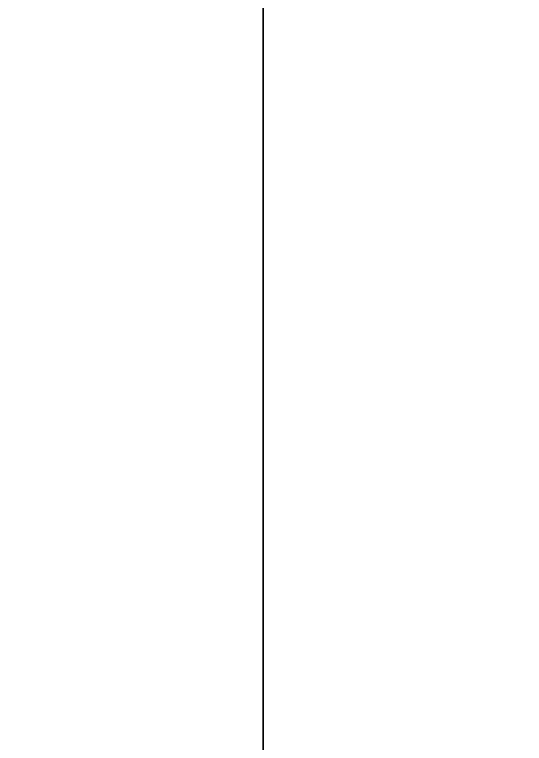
# Model space of a CAD drawing. Extents: x -100 to 2892, y -123 to 2616.
# Drawn here: x 460.59 to 494.24, y 2154.83 to 2202.92 of the extents above; entities that cross this region are included whole.
import ezdxf

# ---------------------------------------------------------------- set-up
doc = ezdxf.new("R2010")
doc.units = 0
for name, color, linetype in [('LAYER0', 7, 'CONTINUOUS'), ('LAYER103', 7, 'CONTINUOUS'), ('LAYER117', 7, 'CONTINUOUS'), ('LAYER90', 7, 'CONTINUOUS'), ('LAYER92', 7, 'CONTINUOUS'), ('LAYER97', 7, 'CONTINUOUS')]:
    doc.layers.add(name, color=color, linetype=linetype)

msp = doc.modelspace()

# ---------------------------------------------------------------- linework, layer by layer
at = {"layer": 'LAYER0', "invisible_edges": 1}
for points in [[(2892.49, 2616, -5), (-100, -100.32, -5), (-100, 2616, -5), (2892.49, 2616, -5)], [(-100, -100.32, -5), (2892.49, 2616, -5), (2892.49, -100.32, -5), (-100, -100.32, -5)], [(2892.49, -100.32), (-100, 2616), (-100, -100.32), (2892.49, -100.32)], [(-100, 2616), (2892.49, -100.32), (2892.49, 2616), (-100, 2616)]]:
    msp.add_3dface(points, dxfattribs=at)
at = {"layer": 'LAYER103', "invisible_edges": 1}
for points in [[(477, 2471.4, 866), (1264, 1996, 866), (1264, 2471.4, 866), (477, 2471.4, 866)], [(1264, 1996, 866), (477, 2471.4, 866), (477, 1996, 866), (1264, 1996, 866)], [(477, 2471.4, 866), (477, 1996, 848), (477, 1996, 866), (477, 2471.4, 866)], [(477, 1996, 848), (477, 2471.4, 866), (477, 2471.4, 848), (477, 1996, 848)], [(477, 1996, 848), (1264, 2471.4, 848), (1264, 1996, 848), (477, 1996, 848)], [(1264, 2471.4, 848), (477, 1996, 848), (477, 2471.4, 848), (1264, 2471.4, 848)]]:
    msp.add_3dface(points, dxfattribs=at)
at = {"layer": 'LAYER117', "invisible_edges": 1}
for points in [[(477, 2471.4, 1984), (1264, 1996, 1984), (1264, 2471.4, 1984), (477, 2471.4, 1984)], [(1264, 1996, 1984), (477, 2471.4, 1984), (477, 1996, 1984), (1264, 1996, 1984)], [(477, 2471.4, 1984), (477, 1996, 1966), (477, 1996, 1984), (477, 2471.4, 1984)], [(477, 1996, 1966), (477, 2471.4, 1984), (477, 2471.4, 1966), (477, 1996, 1966)], [(477, 1996, 1966), (1264, 2471.4, 1966), (1264, 1996, 1966), (477, 1996, 1966)], [(1264, 2471.4, 1966), (477, 1996, 1966), (477, 2471.4, 1966), (1264, 2471.4, 1966)]]:
    msp.add_3dface(points, dxfattribs=at)
at = {"layer": 'LAYER90', "invisible_edges": 1}
for points in [[(459, 2496), (477, 1936), (459, 1936), (459, 2496)], [(477, 1936), (459, 2496), (477, 2496), (477, 1936)], [(477, 2496, 2540), (459, 1936, 2540), (477, 1936, 2540), (477, 2496, 2540)], [(459, 1936, 2540), (477, 2496, 2540), (459, 2496, 2540), (459, 1936, 2540)], [(477, 2496, 2540), (477, 1936), (477, 2496), (477, 2496, 2540)], [(477, 1936), (477, 2496, 2540), (477, 1936, 2540), (477, 1936)]]:
    msp.add_3dface(points, dxfattribs=at)
at = {"layer": 'LAYER92', "invisible_edges": 1}
for points in [[(1264, 2496, 80), (477, 1936, 80), (477, 2496, 80), (1264, 2496, 80)], [(477, 1936, 80), (1264, 2496, 80), (1264, 1936, 80), (477, 1936, 80)], [(477, 2496, 98), (477, 1936, 80), (477, 1936, 98), (477, 2496, 98)], [(477, 1936, 80), (477, 2496, 98), (477, 2496, 80), (477, 1936, 80)], [(1264, 1936, 98), (477, 2496, 98), (477, 1936, 98), (1264, 1936, 98)], [(477, 2496, 98), (1264, 1936, 98), (1264, 2496, 98), (477, 2496, 98)]]:
    msp.add_3dface(points, dxfattribs=at)
at = {"layer": 'LAYER97', "invisible_edges": 1}
for points in [[(477, 2496, 2539), (1264, 1936, 2539), (1264, 2496, 2539), (477, 2496, 2539)], [(1264, 1936, 2539), (477, 2496, 2539), (477, 1936, 2539), (1264, 1936, 2539)], [(477, 2496, 2539), (477, 1936, 2521), (477, 1936, 2539), (477, 2496, 2539)], [(477, 1936, 2521), (477, 2496, 2539), (477, 2496, 2521), (477, 1936, 2521)], [(477, 1936, 2521), (1264, 2496, 2521), (1264, 1936, 2521), (477, 1936, 2521)], [(1264, 2496, 2521), (477, 1936, 2521), (477, 2496, 2521), (1264, 2496, 2521)]]:
    msp.add_3dface(points, dxfattribs=at)

doc.saveas('drawing.dxf')
